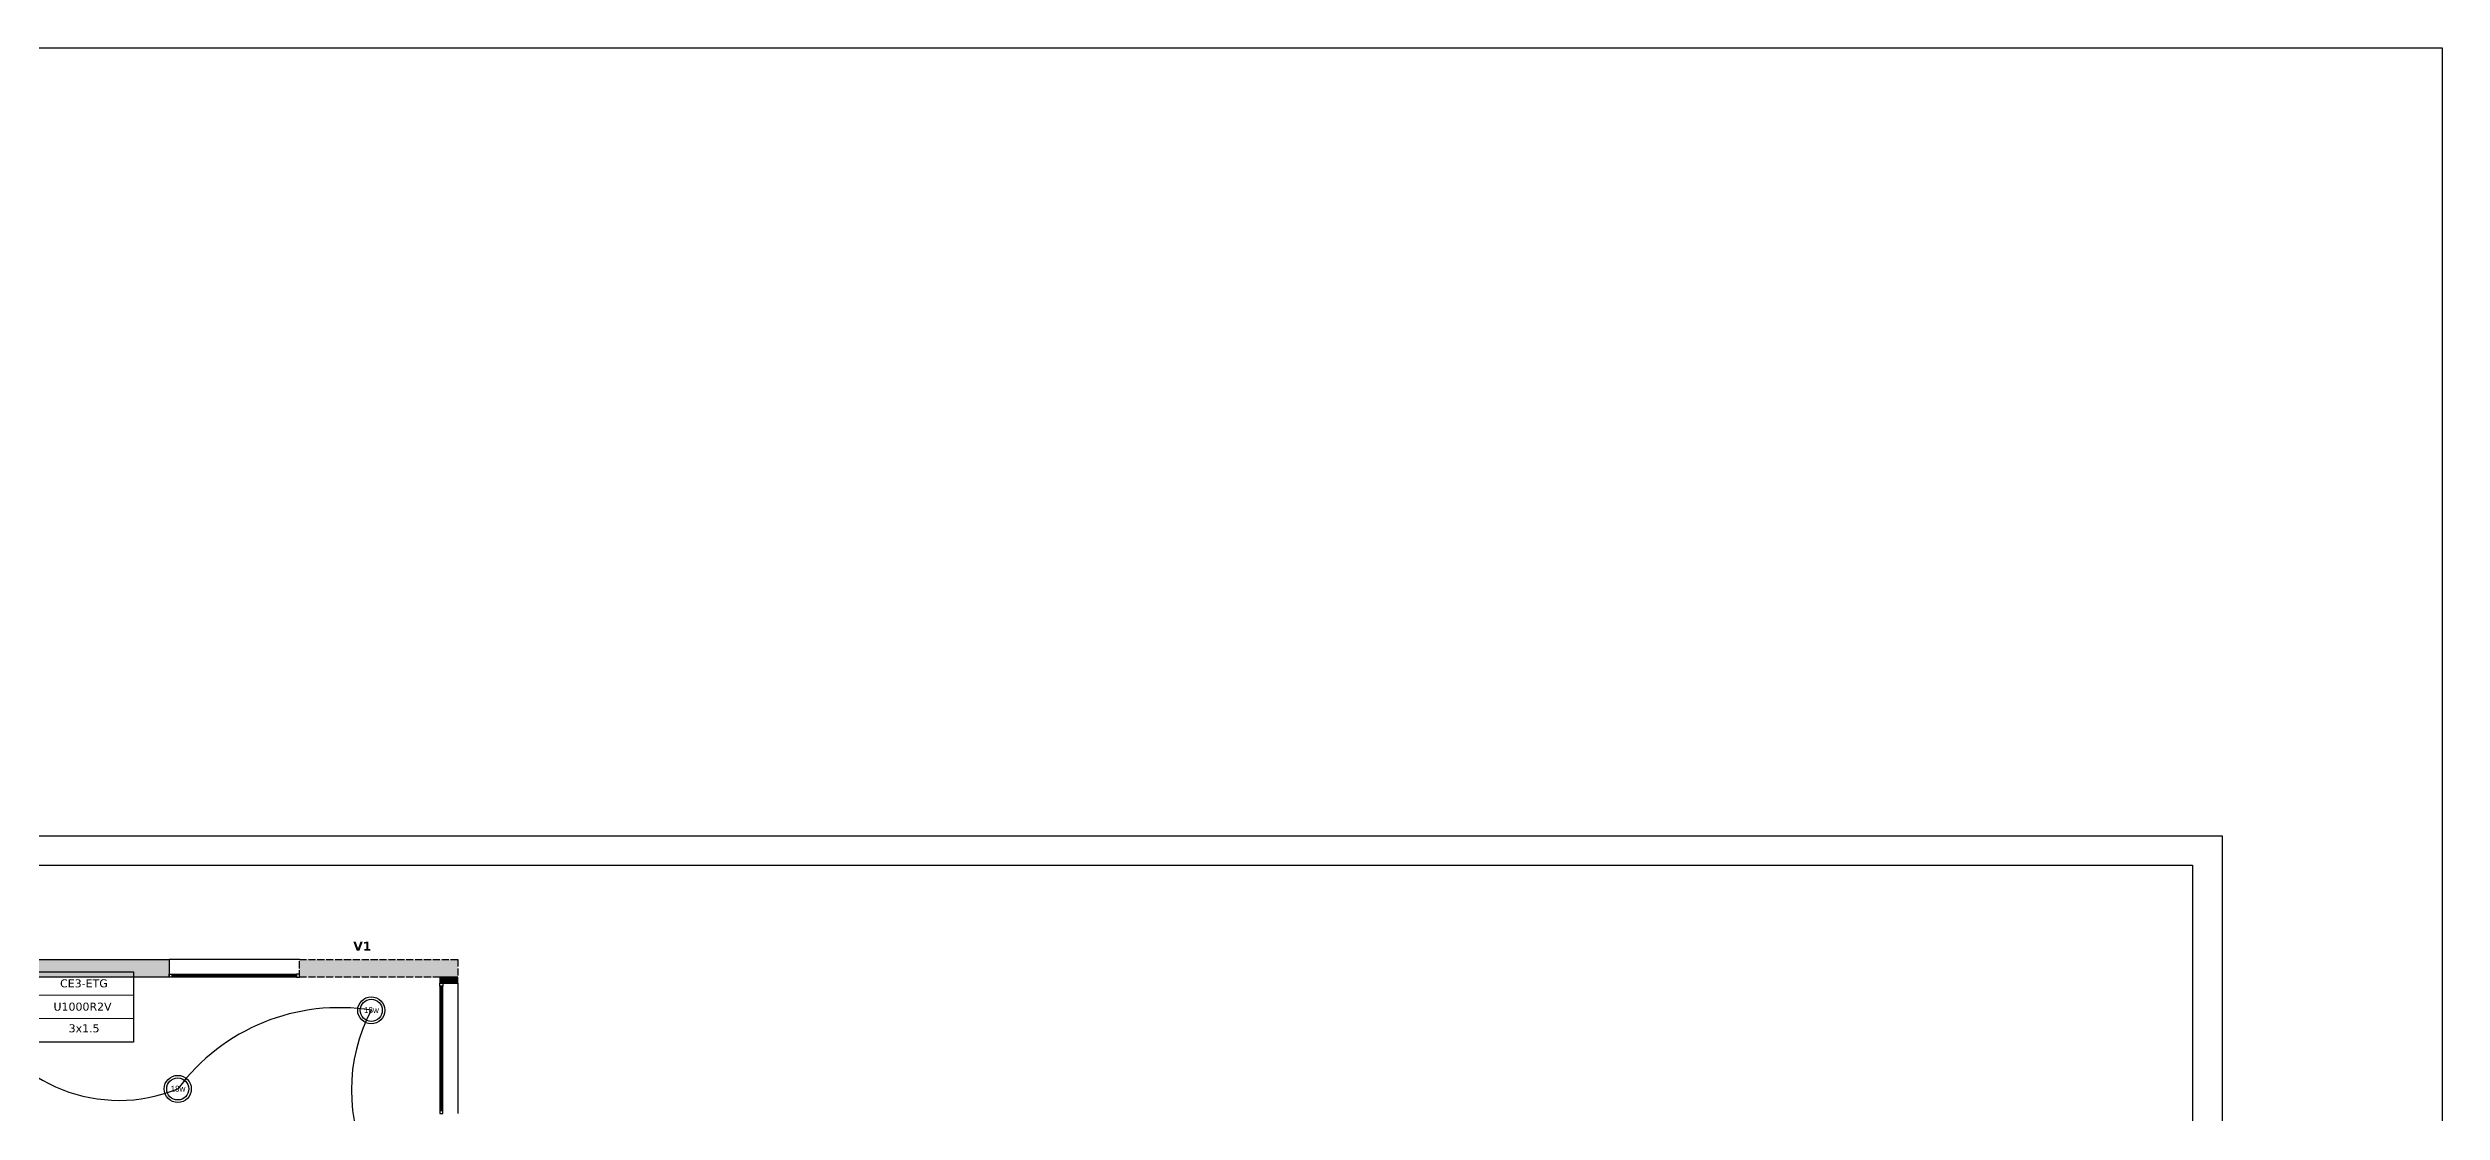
# Model space of a CAD drawing. Header units: millimetres. Extents: x 31778 to 54642, y 18502 to 28743.
# Drawn here: x 50602 to 54642, y 22045 to 23841 of the extents above; entities that cross this region are included whole.
import ezdxf
from ezdxf.enums import TextEntityAlignment as Align

# ---------------------------------------------------------------- set-up
doc = ezdxf.new("R2010")
doc.units = ezdxf.units.MM
doc.linetypes.add('ACAD_ISO02W100', pattern=[15, 12, -3])
doc.linetypes.add('ACAD_ISO03W100', pattern=[30, 12, -18])
for name, color, linetype in [('CIRCUITS ECLAIRAGE', 1, 'Continuous'), ('MUR BAS', 7, 'Continuous'), ('Plan Archi', 8, 'Continuous')]:
    doc.layers.add(name, color=color, linetype=linetype)
doc.layers.add('STRUCTURE POUTRES', color=5, linetype='ACAD_ISO03W100', lineweight=20)
doc.styles.add('ARIAL', font='arial.ttf')
doc.styles.get("Standard").update_dxf_attribs({"font": 'arial.ttf'})
doc.styles.add('Verdana', font='verdana.ttf')

# ---------------------------------------------------------------- blocks, each defined once
blk = doc.blocks.new('18w')
at = {"layer": 'MUR BAS', "color": 1}
for radius in [46.6, 38.1]:
    blk.add_circle((54837.7, -12071.2), radius, dxfattribs=at)
at = {"layer": 'MUR BAS', "color": 1, "insert": (54812.6, -12060.4), "char_height": 20, "attachment_point": 1}
blk.add_mtext_dynamic_manual_height_columns('18w', width=53.485, gutter_width=100, heights=[0], dxfattribs=at)
blk = doc.blocks.new('ETIQ ECL')
at = {"color": 6, "linetype": 'ByBlock'}
blk.add_lwpolyline([(-28.1, 19.8), (28.1, 19.8), (28.1, -19.8), (-28.1, -19.8)], close=True, dxfattribs=at)
at = {"layer": 'STRUCTURE POUTRES', "color": 6, "linetype": 'ByBlock'}
for points in [[(-28.1, 19.8), (28.1, 19.8), (28.1, 6.6), (-28.1, 6.6)], [(-28.1, 6.6), (28.1, 6.6), (28.1, -6.6), (-28.1, -6.6)], [(-28.1, -6.6), (28.1, -6.6), (28.1, -19.8), (-28.1, -19.8)]]:
    blk.add_lwpolyline(points, close=True, dxfattribs=at)
at = {"layer": 'STRUCTURE POUTRES', "color": 6, "linetype": 'ByBlock', "style": 'Verdana'}
for tag, p in [('CIRCUIT', (0.3, 11)), ('CABLE', (-0.5, -2.1)), ('SECTION', (0.4, -14.3))]:
    blk.add_attdef(tag, text='', height=4.5, dxfattribs=at).set_placement(p, align=Align.CENTER)

msp = doc.modelspace()

# ---------------------------------------------------------------- hatches: boundary and pattern name
at = {"layer": 'Plan Archi'}
h = msp.add_hatch(color=256, dxfattribs=at)
h.dxf.hatch_style = 1
h.paths.add_polyline_path([(50806.536, 22272.688), (50331.871, 22272.688), (50331.871, 22302.688), (50806.536, 22302.688)])
at = {"layer": 'Plan Archi', "linetype": 'ACAD_ISO02W100'}
h = msp.add_hatch(color=256, dxfattribs=at)
h.dxf.hatch_style = 1
h.paths.add_polyline_path([(51026.536, 22302.688), (51293.537, 22302.688), (51293.537, 22272.688), (51026.536, 22272.688)])
at = {"layer": 'Plan Archi'}
h = msp.add_hatch(color=256, dxfattribs=at)
h.dxf.hatch_style = 1
h.paths.add_polyline_path([(51263.537, 22262.688), (51293.537, 22262.688), (51293.537, 22272.688), (51263.537, 22272.688)])

# ---------------------------------------------------------------- linework, layer by layer
at = {"color": 3}
msp.add_lwpolyline([(31777.707, 23840.818), (54642.2, 23840.818), (54642.2, 18501.955), (31777.707, 18501.955)], close=True, dxfattribs=at)
msp.add_lwpolyline([(54270.976, 22511.363), (54270.976, 19458.248), (49994.626, 19458.248), (49994.626, 22511.363)], close=True)
msp.add_lwpolyline([(50044.351, 19749.71), (50044.351, 22461.638), (54221.251, 22461.638), (54221.251, 19749.71)])
at = {"layer": 'CIRCUITS ECLAIRAGE', "color": 6}
for centre, radius, start, end in [((51093.252, 21882.967), 338.452, 80.75009, 143.488831), ((50722.366, 22328.145), 263.086, 204.986077, 292.07143), ((51400.928, 22082.599), 286.733, 152.043809, 207.966176)]:
    msp.add_arc(centre, radius, start, end, dxfattribs=at)
at = {"layer": 'Plan Archi'}
for p, q in [((50811.536, 22277.868), (51021.536, 22277.868)), ((51021.536, 22272.868), (50811.536, 22272.868)), ((51263.537, 22257.688), (51263.537, 22047.688)), ((51268.537, 22047.688), (51268.537, 22257.688))]:
    msp.add_line(p, q, dxfattribs=at)
for points in [[(50806.536, 22272.688), (50331.871, 22272.688), (50331.871, 22302.688), (50806.536, 22302.688)], [(50806.536, 22277.868), (50811.536, 22277.868), (50811.536, 22272.868), (50806.536, 22272.868)], [(50811.536, 22276.618), (50813.036, 22276.618), (50813.036, 22274.118), (50811.536, 22274.118)], [(51020.036, 22274.868), (50813.036, 22274.868), (50813.036, 22275.868), (51020.036, 22275.868)], [(51021.536, 22276.618), (51020.036, 22276.618), (51020.036, 22274.118), (51021.536, 22274.118)], [(51026.536, 22277.868), (51021.536, 22277.868), (51021.536, 22272.868), (51026.536, 22272.868)], [(51263.537, 22262.688), (51293.537, 22262.688), (51293.537, 22272.688), (51263.537, 22272.688)], [(51268.537, 22262.688), (51268.537, 22257.688), (51263.537, 22257.688), (51263.537, 22262.688)], [(51267.287, 22257.688), (51267.287, 22256.188), (51264.787, 22256.188), (51264.787, 22257.688)], [(51265.537, 22256.188), (51265.537, 22049.188), (51266.537, 22049.188), (51266.537, 22256.188)], [(51268.537, 22042.688), (51268.537, 22047.688), (51263.537, 22047.688), (51263.537, 22042.688)], [(51267.287, 22047.688), (51267.287, 22049.188), (51264.787, 22049.188), (51264.787, 22047.688)]]:
    msp.add_lwpolyline(points, close=True, dxfattribs=at)
for points in [[(51026.536, 22302.868), (50806.536, 22302.868)], [(51293.537, 22262.688), (51293.537, 22042.688)]]:
    msp.add_lwpolyline(points, dxfattribs=at)
at = {"layer": 'Plan Archi', "linetype": 'ACAD_ISO02W100'}
msp.add_lwpolyline([(51026.536, 22302.688), (51293.537, 22302.688), (51293.537, 22272.688), (51026.536, 22272.688)], close=True, dxfattribs=at)

# ---------------------------------------------------------------- block references
at = {"layer": 'CIRCUITS ECLAIRAGE', "color": 6, "linetype": 'ByBlock', "xscale": 3, "yscale": 3, "zscale": 3}
msp.add_blockref('ETIQ ECL', (50661.924, 22222.716), dxfattribs=at).add_auto_attribs({'SECTION': '3x1.5', 'CABLE': 'U1000R2V', 'CIRCUIT': 'CE3-ETG'})
at = {"layer": 'CIRCUITS ECLAIRAGE', "xscale": 0.4899999999999999, "yscale": 0.4899999999999999, "zscale": 0.4899999999999999}
for p in [(24277.176, 28131.892), (23950.745, 27999.213)]:
    msp.add_blockref('18w', p, dxfattribs=at)

# ---------------------------------------------------------------- texts
at = {"layer": 'Plan Archi', "linetype": 'ACAD_ISO02W100', "insert": (51117.425, 22332.619), "char_height": 15, "width": 285.15421, "attachment_point": 1, "style": 'ARIAL'}
msp.add_mtext('{\\fVerdana|b1|i0|c0|p34;V1}', dxfattribs=at)

doc.saveas('drawing.dxf')
